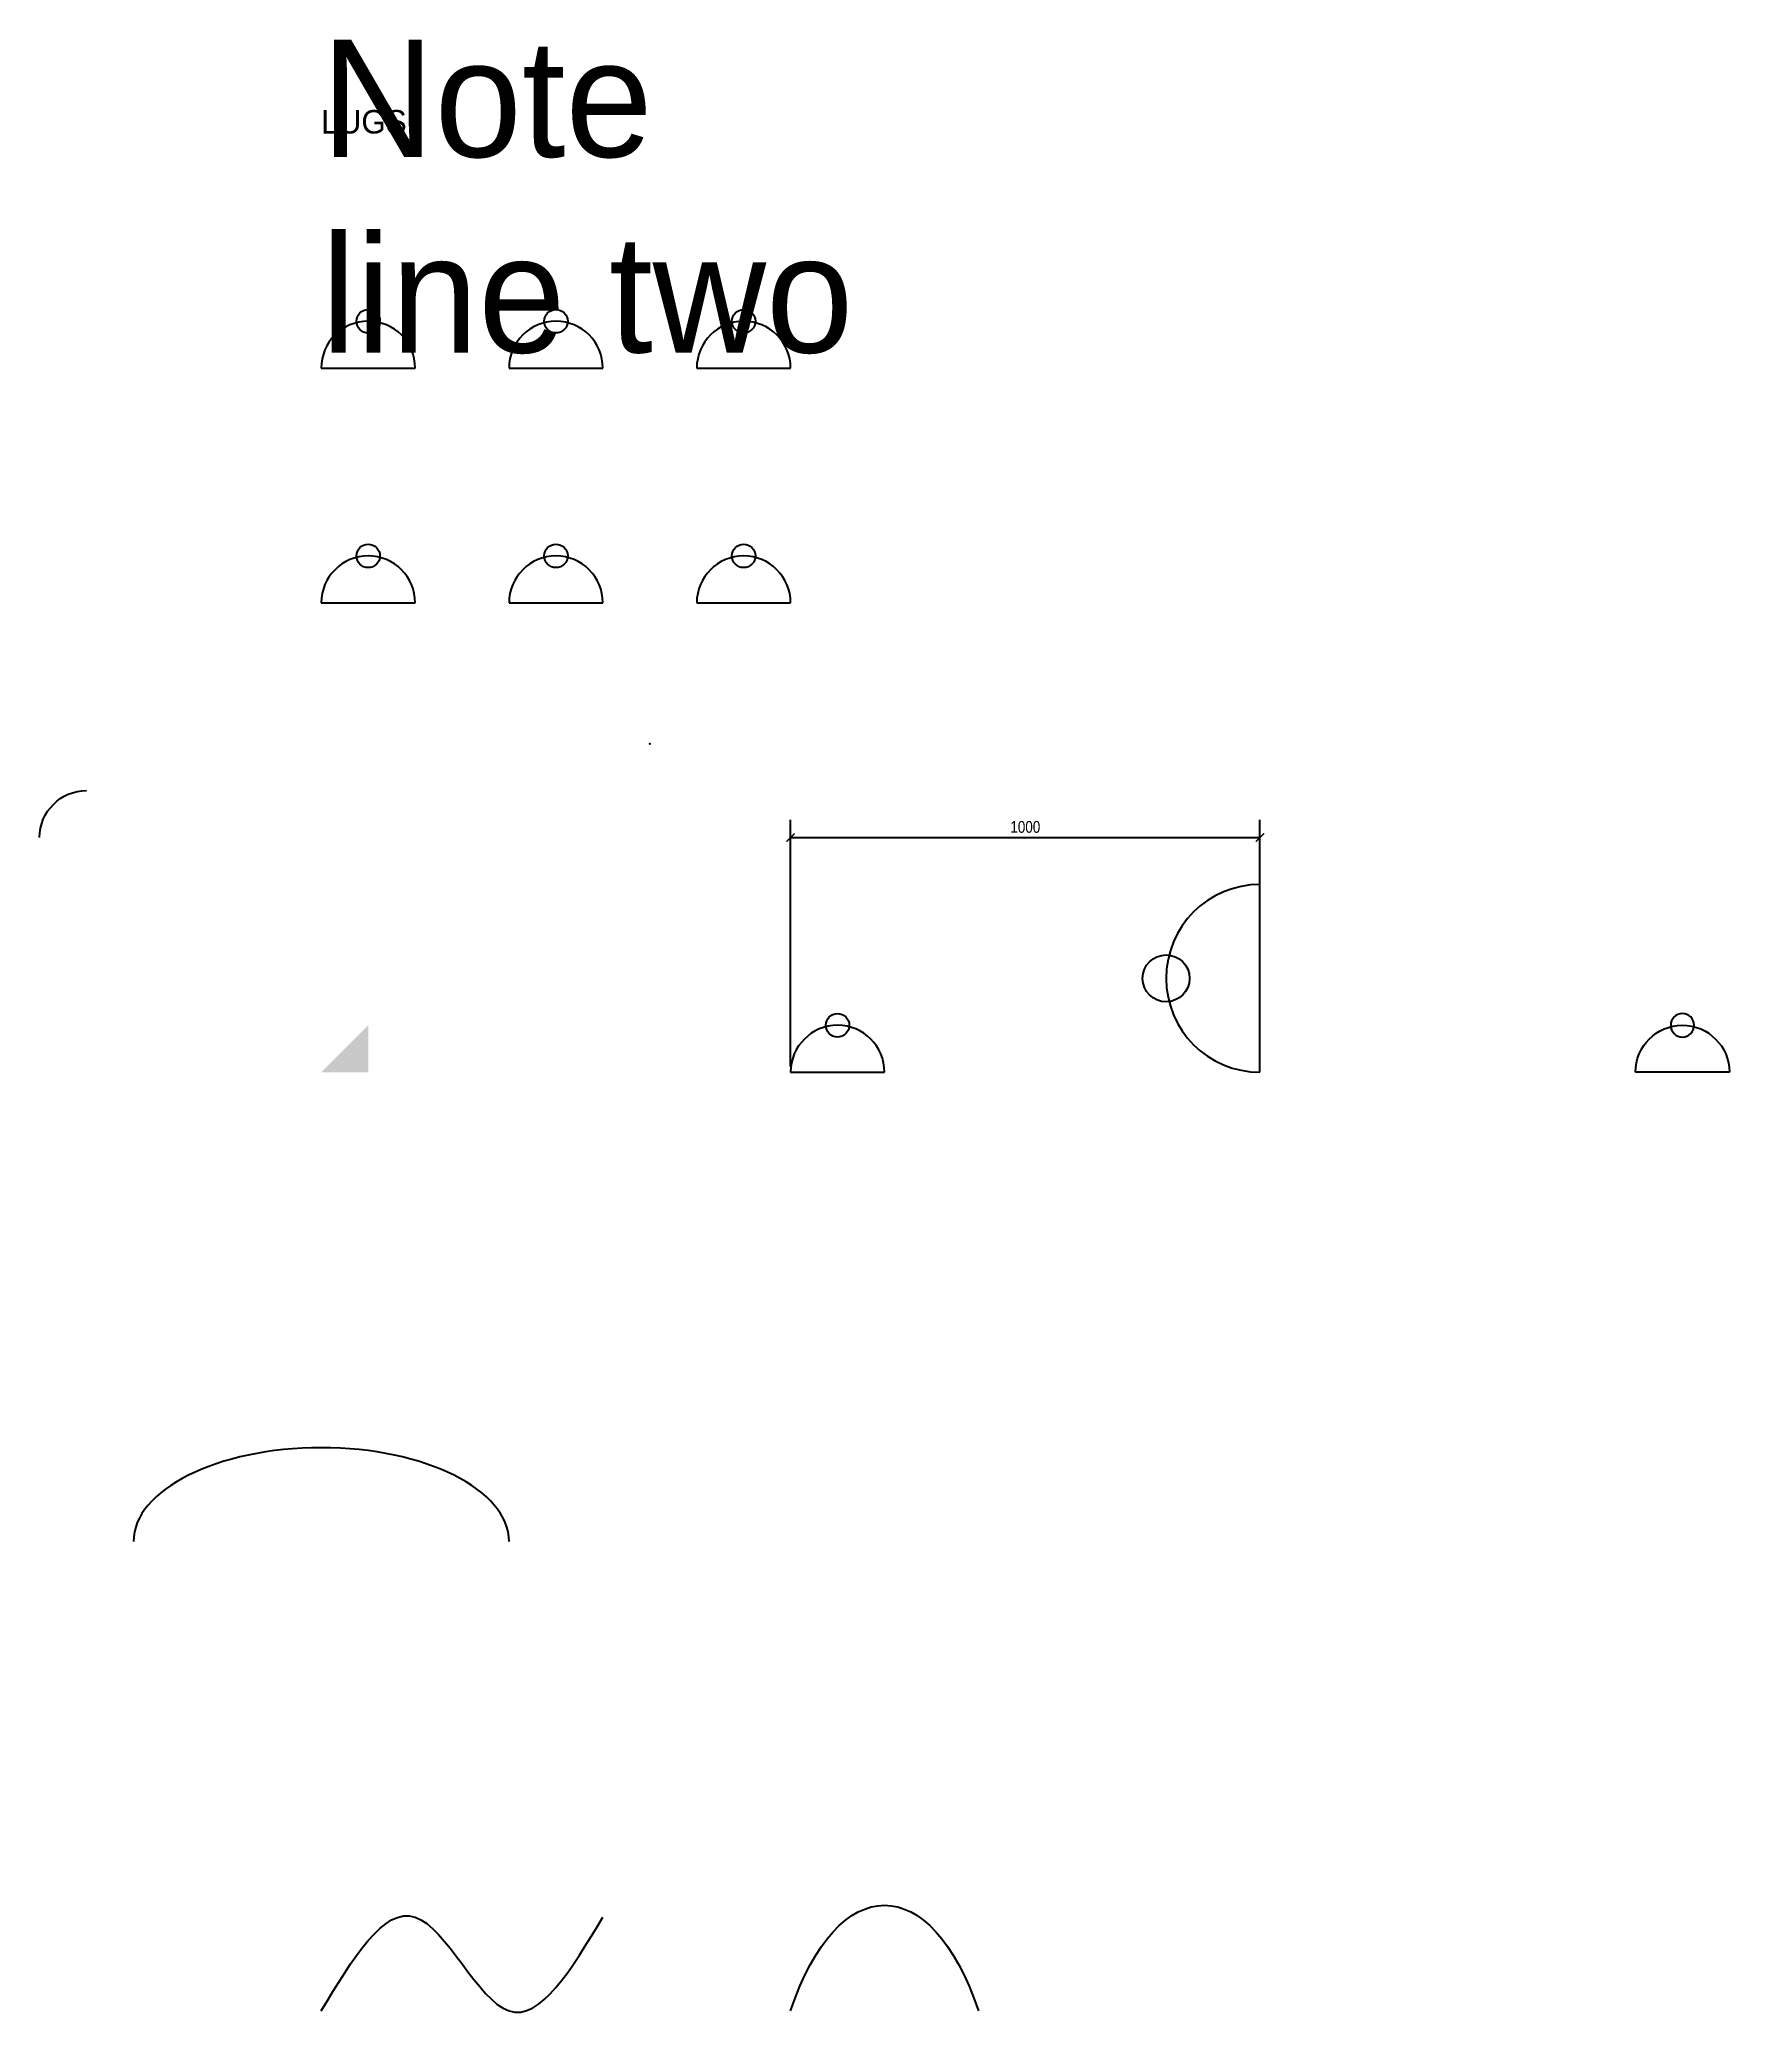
# Model space of a CAD drawing. Header units: inches. Extents: x -6 to 30, y -20.2 to 22.
import ezdxf

# ---------------------------------------------------------------- set-up
doc = ezdxf.new("R2010")
doc.units = ezdxf.units.IN
doc.layers.add('HOLES', color=3, linetype='Continuous')
doc.layers.add('PARTS', color=1, linetype='Continuous')
doc.styles.add('OpenSansCondensed-Light', font='OpenSansCondensed-Light.ttf')
doc.dimstyles.new('EZDXF', dxfattribs={"dimtxt": 0.25, "dimasz": 0.175, "dimexe": 0.375, "dimexo": 0.125, "dimgap": 0.1, "dimtad": 1, "dimlfac": 100, "dimzin": 12, "dimdsep": 46, "dimtxsty": 'OpenSansCondensed-Light', "dimblk": 'ARCHTICK', "dimcen": 2.5, "dimazin": 3, "dimtfac": 0.5, "dimtmove": 2, "dimatfit": 3})

# ---------------------------------------------------------------- blocks, each defined once
blk = doc.blocks.new('LUG', base_point=(1, 0))
blk.add_line((1, 0), (3, 0))
blk.add_arc((2, 0), 1, 0, 180)
at = {"layer": 'HOLES'}
blk.add_circle((2, 1), 0.25, dxfattribs=at)
blk = doc.blocks.new('_ARCHTICK')
at = {"color": 0, "linetype": 'BYBLOCK', "const_width": 0.15}
blk.add_lwpolyline([(-0.5, -0.5), (0.5, 0.5)], dxfattribs=at)

msp = doc.modelspace()

# ---------------------------------------------------------------- hatches: boundary and pattern name
msp.add_hatch(color=2).paths.add_polyline_path([(0, 0), (1, 0), (1, 1)])

# ---------------------------------------------------------------- linework, layer by layer
at = {"layer": 'PARTS', "extrusion": (0, 0, -1)}
msp.add_arc((5, 5), 1, 0, 90, dxfattribs=at)
at = {"layer": 'PARTS'}
msp.add_ellipse((0, -10), major_axis=(4, 0), ratio=0.5, start_param=0, end_param=3.14159265, dxfattribs=at)
msp.add_open_spline([(10, -20), (11, -17), (13, -17), (14, -20)], degree=3, dxfattribs=at)
msp.add_spline([(0, -20), (2, -18), (4, -20), (6, -18)], degree=3, dxfattribs=at)
msp.add_point((7, 7), dxfattribs=at)

# ---------------------------------------------------------------- block references
at = {"layer": 'PARTS', "row_count": 2, "column_count": 3, "row_spacing": 5, "column_spacing": 4}
msp.add_blockref('LUG', (0, 10), dxfattribs=at)
at = {"layer": 'PARTS', "xscale": 2, "yscale": 2, "rotation": 90}
msp.add_blockref('LUG', (20, 0), dxfattribs=at)
at = {"layer": 'PARTS'}
msp.add_blockref('LUG', (10, 0), dxfattribs=at)
at = {"layer": 'PARTS', "xscale": -1}
msp.add_blockref('LUG', (30, 0), dxfattribs=at)

# ---------------------------------------------------------------- texts
msp.add_text('LUGS', height=0.5).set_placement((0, 20))
at = {"insert": (0, 22), "char_height": 2.5, "attachment_point": 1}
msp.add_mtext('Note\\Pline two', dxfattribs=at)

# ---------------------------------------------------------------- dimensions: what is measured, and where the dimension line sits
msp.add_linear_dim(base=(10, 5), p1=(10, 0), p2=(20, 0), dimstyle='EZDXF').render()

doc.saveas('drawing.dxf')
